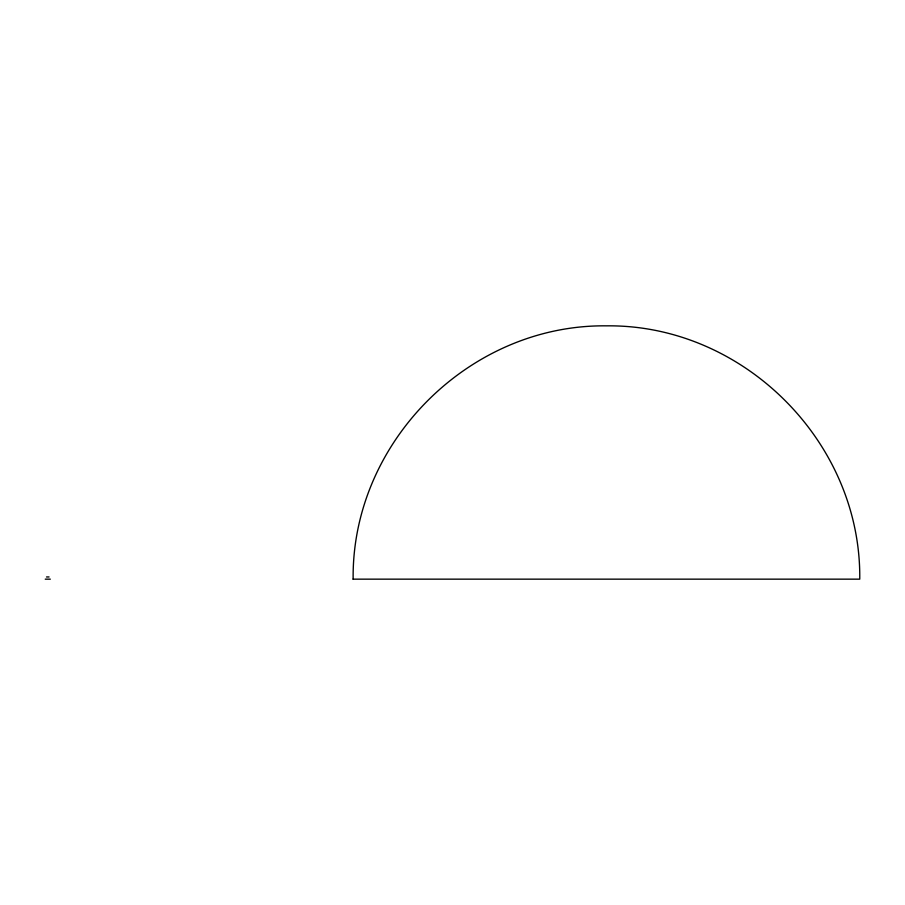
<?xml version="1.0" encoding="UTF-8"?>
<svg xmlns="http://www.w3.org/2000/svg" width="905" height="905" viewBox="0 0 905 905"><rect width="100%" height="100%" fill="white"/><g stroke="black" fill="none" stroke-linecap="round" stroke-linejoin="round"><path stroke-width="1.36" d="M353.142 579.155C351.525 442.194 469.491 324.228 606.452 325.845C743.401 324.228 861.368 442.194 859.75 579.155L353.018 579.155M46.517 576.96L49.051 576.96M45.25 579.155L50.318 579.155"/></g></svg>
